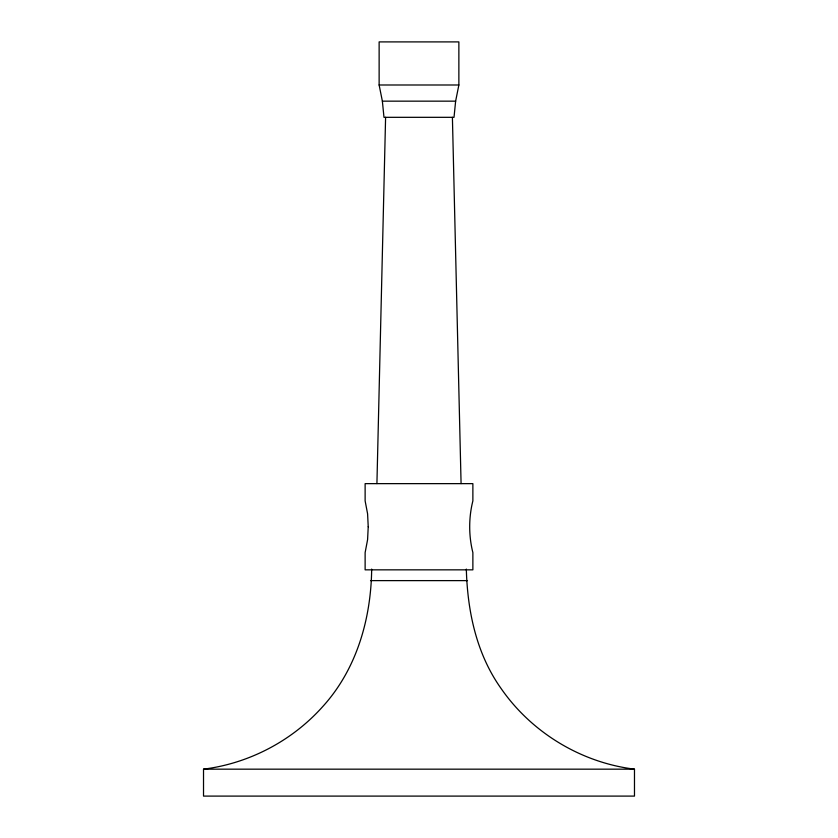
<?xml version="1.0" encoding="UTF-8"?>
<svg xmlns="http://www.w3.org/2000/svg" width="838" height="838" viewBox="0 0 838 838"><rect width="100%" height="100%" fill="white"/><g stroke="black" fill="none" stroke-linecap="round" stroke-linejoin="round"><path stroke-width="1.26" d="M376.922 483.578L385.595 117.32M371.674 569.075C371.077 618.727 356.737 669.174 322.766 706.549C292.137 740.855 249.137 763.439 203.519 769.169L203.519 796.1L634.481 796.1L634.481 769.169C581.195 762.611 531.648 732.642 501.093 688.501C476.33 653.692 467.457 611.049 466.326 569.075M455.631 101.157L454.018 117.32L383.982 117.32L382.369 101.157L379.132 84.994L379.132 41.9L458.868 41.9L458.868 84.994L455.631 101.157L382.369 101.157M379.132 84.994L458.868 84.994M370.511 580.619L467.489 580.619M203.519 769.169L634.481 769.169M452.405 117.32L461.078 483.578M368.228 526.746L367.589 539.672L365.127 552.598L365.127 569.84L472.873 569.84L472.873 552.598C468.641 535.87 468.641 517.612 472.873 500.883L472.873 483.641L365.127 483.641L365.127 500.883L367.589 513.809L368.228 526.746"/></g></svg>
